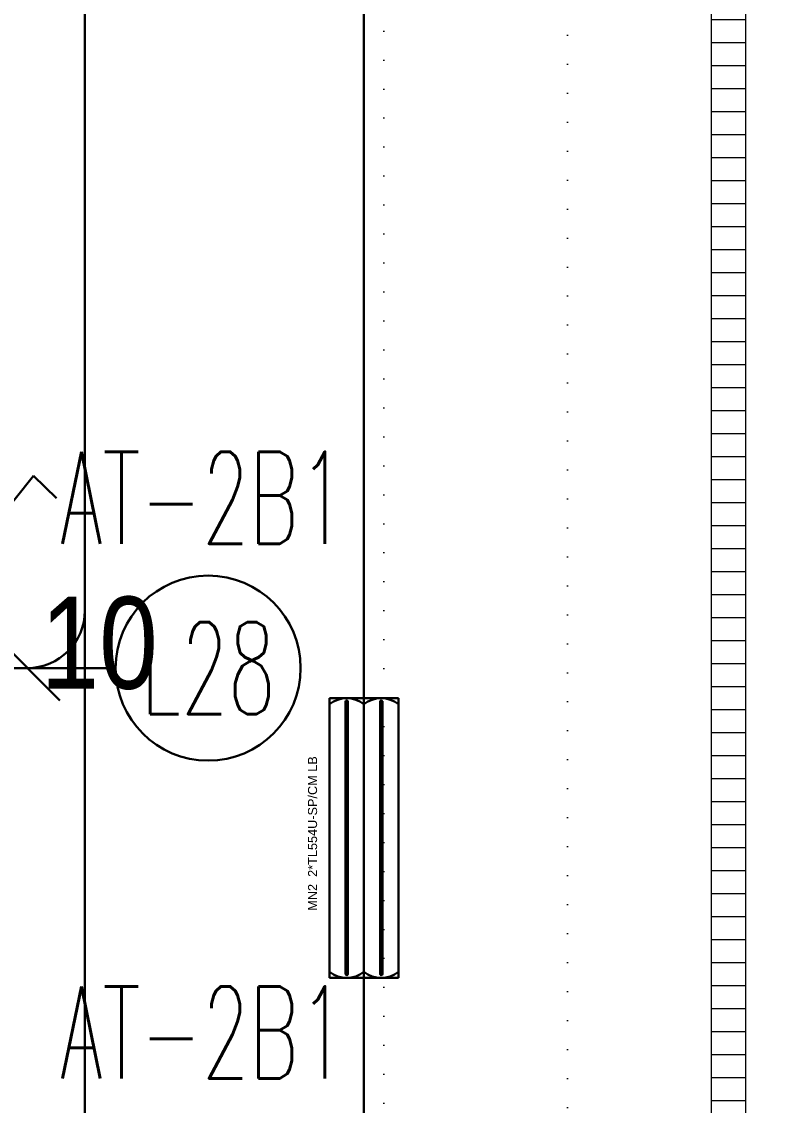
# Model space of a CAD drawing. Header units: metres. Extents: x -13316 to 152404, y -3899 to 30226.
# Drawn here: x 3362.5 to 3696, y 5917.9 to 6389.1 of the extents above; entities that cross this region are included whole.
import ezdxf
from ezdxf.enums import TextEntityAlignment as Align

# ---------------------------------------------------------------- set-up
doc = ezdxf.new("R2010")
doc.units = ezdxf.units.M
doc.header["$LTSCALE"] = 100
doc.header["$MEASUREMENT"] = 0
doc.linetypes.add('DOT2', pattern=[0.125, 0, -0.125])
doc.layers.get('0').update_dxf_attribs({"color": 9, "lineweight": 9})
for name, color, linetype, lineweight in [('06D', 9, 'Continuous', 9), ('21', 9, 'Continuous', 9), ('E-2x54 W SIVAÜSTÜ FLUORESAN YÜKSEK TAVAN ARMATÜRÜ', 7, 'Continuous', 30), ('E-KABLO', 7, 'Continuous', 30), ('E-KOMÜTATÖR ANAHTAR (ETANŞ)', 7, 'Continuous', 30), ('E-LINYE', 7, 'Continuous', 30)]:
    doc.layers.add(name, color=color, linetype=linetype, lineweight=lineweight)
doc.styles.add('Arial', font='arial.ttf', dxfattribs={"height": 2.5})
doc.styles.add('E-YAZI', font='txttw.shx')
doc.styles.add('MuuM_TEXT-STANDART', font='ARIALN.TTF')

# ---------------------------------------------------------------- blocks, each defined once
blk = doc.blocks.new('2x54 W SIVAÜSTÜ FLUORESAN YÜKSEK TAVAN ARMATÜRÜ')
at = {"layer": 'E-2x54 W SIVAÜSTÜ FLUORESAN YÜKSEK TAVAN ARMATÜRÜ', "color": 4}
for p, q in [((-60.8, 15), (-60.8, -15)), ((-60.8, 15), (60.8, 15)), ((60.8, 15), (60.8, 0)), ((-60, 0), (-15, 0)), ((15, 0), (60, 0)), ((60.8, 0), (60.8, -15)), ((-60.8, -15), (60.8, -15))]:
    blk.add_line(p, q, dxfattribs=at)
at = {"layer": 'E-2x54 W SIVAÜSTÜ FLUORESAN YÜKSEK TAVAN ARMATÜRÜ', "color": 7}
for p, q in [((-59.27, 8.01), (59.32, 8.01)), ((-59.16, 7.01), (59.44, 7)), ((-60.8, 0), (60.8, 0)), ((-59.27, -6.99), (59.32, -6.99)), ((-59.16, -7.99), (59.44, -8))]:
    blk.add_line(p, q, dxfattribs=at)
for centre in [(-59.23, 7.63), (-59.23, 7.33), (59.36, 7.63), (59.36, 7.33), (-59.23, -7.37), (-59.23, -7.67), (59.36, -7.37), (59.36, -7.67)]:
    blk.add_circle(centre, 0.11, dxfattribs=at)
for centre, radius, start, end in [((-48.66, 7.5), 12.14, 141.86, 218.14), ((48.66, 7.5), 12.14, 321.86, 38.14), ((-59.12, 7.51), 0.515, 106.8674, 266.7612), ((-59.32, 7.49), 0.519, 289.2244, 84.4042), ((59.47, 7.51), 0.515, 106.8674, 266.7612), ((59.27, 7.49), 0.519, 289.2244, 84.4042), ((-48.66, -7.5), 12.14, 141.86, 218.14), ((48.66, -7.5), 12.14, 321.86, 38.14), ((-59.12, -7.49), 0.515, 106.8674, 266.7612), ((-59.32, -7.51), 0.519, 289.2244, 84.4042), ((59.47, -7.49), 0.515, 106.8674, 266.7612), ((59.27, -7.51), 0.519, 289.2244, 84.4042)]:
    blk.add_arc(centre, radius, start, end, dxfattribs=at)
at = {"layer": 'E-2x54 W SIVAÜSTÜ FLUORESAN YÜKSEK TAVAN ARMATÜRÜ', "color": 7, "style": 'Arial'}
blk.add_text('MN2  2*TL554U-SP/CM LB', height=3.9508, dxfattribs=at).set_placement((-31.61, 20.4))
blk = doc.blocks.new('100_KOMÜTATÖR ANAHTAR (ETANŞ)')
at = {"layer": 'E-KOMÜTATÖR ANAHTAR (ETANŞ)', "color": 4}
for p, q in [((-1.695, 5.222), (-2.326, 4.622)), ((-0.372, 3.563), (-1.695, 5.222)), ((0.372, 3.563), (1.695, 5.222)), ((1.695, 5.222), (2.326, 4.622)), ((0, 2.053), (0, 0))]:
    blk.add_line(p, q, dxfattribs=at)
at = {"layer": 'E-KOMÜTATÖR ANAHTAR (ETANŞ)', "color": 4, "const_width": 0.81}
blk.add_lwpolyline([(0, 3.268, 0.414214), (-0.405, 2.863, 0.414214), (0, 2.458, 0.414214)], format="xyb", dxfattribs=at)
at = {"layer": 'E-KOMÜTATÖR ANAHTAR (ETANŞ)', "color": 4}
blk.add_circle((0, 2.863), 0.81, dxfattribs=at)
blk = doc.blocks.new('p-ızgara')
at = {"layer": '06D'}
h = blk.add_hatch(dxfattribs=at)
h.set_pattern_fill('_USER', color=252, scale=10, angle=180, style=0, pattern_type=0)
h.set_pattern_definition([(180, (11.635, -8630), (-1e-15, -10), [])])
h.paths.add_polyline_path([(3342.5, -1941.62), (3342.5, -3444.03), (3357.5, -3444.03), (3357.5, -1941.62)])
blk.add_lwpolyline([(3342.5, -1941.62), (3342.5, -3444.03), (3357.5, -3444.03), (3357.5, -1941.62)], close=True, dxfattribs=at)
blk = doc.blocks.new('2.bod.Mimari')
at = {"layer": '06D', "linetype": 'DOT2'}
for points in [[(3699.6, -1889.1), (3365.5, -1889.1, 0.414214), (3280, -1974.6), (3280, -3734.29), (3400, -3734.29), (3400, -2103.6, -0.414214), (3494.5, -2009.1), (3699.6, -2009.1)], [(1400, -4180), (1400, -4180, 0.375038), (1400, -4180), (1400, -2250, -0.414214), (1700, -1950), (2900, -1950, -0.414214), (3200, -2250), (3200, -4330, -0.414214), (3200, -4330), (3200, -4330)]]:
    blk.add_lwpolyline(points, format="xyb", dxfattribs=at)
at = {"layer": '06D'}
blk.add_blockref('p-ızgara', (0, 0), dxfattribs=at)
at = {"layer": '21', "style": 'MuuM_TEXT-STANDART'}
blk.add_text('10', height=40, dxfattribs=at).set_placement((3101.72, -2862.98), align=Align.BOTTOM_RIGHT)

msp = doc.modelspace()

# ---------------------------------------------------------------- linework, layer by layer
at = {"layer": 'E-KABLO', "color": 5}
for p, q in [((3390, 6133), (3390, 6711.84)), ((3390, 5900.5), (3390, 6133))]:
    msp.add_line(p, q, dxfattribs=at)
at = {"layer": 'E-KABLO', "color": 6}
for p, q in [((3511.41, 6573.24), (3511.41, 6094.91)), ((3340.47, 6108), (3365, 6108)), ((3511.41, 5973.31), (3511.41, 5494.98))]:
    msp.add_line(p, q, dxfattribs=at)
msp.add_arc((3365, 6133), 25, 270, 0, dxfattribs=at)
at = {"layer": 'E-LINYE', "color": 7, "linetype": 'Continuous'}
for p, q in [((3350.86, 6122.14), (3379.14, 6093.86)), ((3365, 6108), (3403.36, 6108))]:
    msp.add_line(p, q, dxfattribs=at)
msp.add_circle((3443.61, 6108), 40.25, dxfattribs=at)

# ---------------------------------------------------------------- block references
msp.add_blockref('2.bod.Mimari', (320, 8950))
at = {"layer": 'E-2x54 W SIVAÜSTÜ FLUORESAN YÜKSEK TAVAN ARMATÜRÜ', "color": 6, "rotation": 89.99999999999939}
msp.add_blockref('2x54 W SIVAÜSTÜ FLUORESAN YÜKSEK TAVAN ARMATÜRÜ', (3511.41, 6034.11), dxfattribs=at)
at = {"layer": 'E-KOMÜTATÖR ANAHTAR (ETANŞ)', "xscale": 16, "yscale": 16, "zscale": 16}
msp.add_blockref('100_KOMÜTATÖR ANAHTAR (ETANŞ)', (3340.47, 6108), dxfattribs=at)

# ---------------------------------------------------------------- texts
at = {"layer": 'E-LINYE', "color": 3, "linetype": 'Continuous', "style": 'E-YAZI', "width": 0.6}
for s, p in [('AT-2B1', (3441.43, 6182.09)), ('L28', (3443.61, 6108)), ('AT-2B1', (3441.43, 5949.6))]:
    msp.add_text(s, height=40, dxfattribs=at).set_placement(p, align=Align.MIDDLE_CENTER)

doc.saveas('drawing.dxf')
